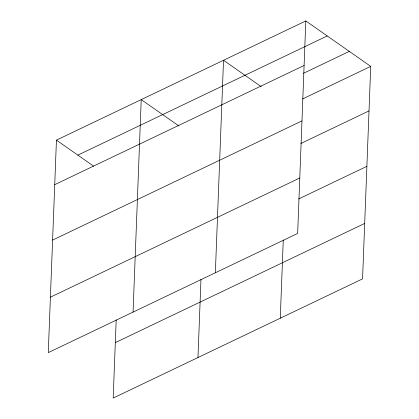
<?xml version="1.0" encoding="UTF-8"?>
<svg xmlns="http://www.w3.org/2000/svg" width="419" height="419" viewBox="0 0 419 419"><rect width="100%" height="100%" fill="white"/><g stroke="black" fill="none" stroke-linecap="round" stroke-linejoin="round"><path stroke-width="0.63" d="M56.439 140.129L48.274 352.615L297.652 233.435L305.812 20.95L56.439 140.129L93.62 166.16M116.189 319.912L113.188 398.05L362.561 278.871L370.726 66.385L305.812 20.95M133.064 312.092L141.224 99.607L178.934 126.004M197.972 357.527L200.973 279.389M215.356 272.764L223.521 60.278L261.231 86.675M280.269 318.199L283.27 240.061M77.861 155.124L327.234 35.945M54.727 184.653L304.105 65.474M303.456 73.304L349.305 51.39M302.539 98.973L370.726 66.385M52.6 240.082L301.973 120.897M300.826 143.497L369.013 110.909M50.406 297.186L299.779 178.007M298.7 198.92L366.887 166.338M115.314 342.622L364.692 223.442"/></g></svg>
